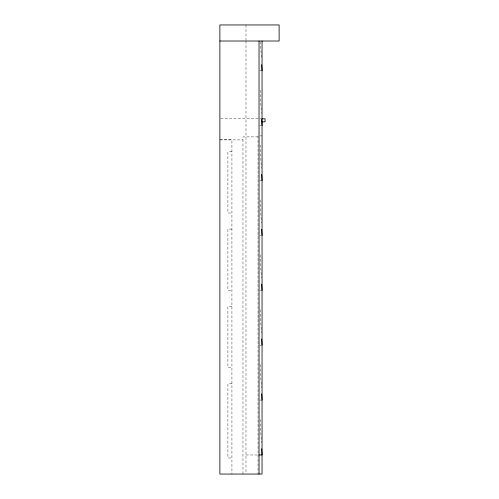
<?xml version="1.0" encoding="UTF-8"?>
<svg xmlns="http://www.w3.org/2000/svg" width="499" height="499" viewBox="0 0 499 499"><rect width="100%" height="100%" fill="white"/><g stroke="black" fill="none" stroke-linecap="round" stroke-linejoin="round"><path stroke-width="0.37" stroke-dasharray="2.5 1.87" d="M259.792 70.777L262.05 70.777M220.652 118.824L262.05 118.824M259.792 125.661L261.295 125.661M260.041 135.89L262.05 135.89M258.033 136.894L242.976 136.894L242.976 474.05M219.884 139.72L231.929 139.72L231.929 474.05M219.884 139.907L242.976 139.907M231.929 151.765L227.912 151.765L227.912 213.011L231.929 213.011M259.792 180.551L262.05 180.551M231.929 229.072L227.912 229.072L227.912 290.318L231.929 290.318M259.792 235.434L261.295 235.434M259.792 290.318L262.05 290.318M231.929 306.38L227.912 306.38L227.912 367.626L231.929 367.626M259.792 345.202L261.295 345.202M231.929 383.687L227.912 383.687L227.912 457.988L231.929 457.988M259.792 400.092L262.05 400.092M245.988 454.976L258.27 454.976M260.459 41.741L261.339 57.79M260.098 90.107L261.37 113.298M260.098 144.991L261.37 168.182M260.098 199.874L261.37 223.065M260.098 254.758L261.37 277.949M260.098 309.642L261.37 332.833M260.098 364.532L261.37 387.723M260.098 419.416L261.37 442.607M258.033 135.89L258.033 474.05M245.988 24.95L245.988 40.251M245.988 41.012L245.988 473.27"/><path stroke-width="0.75" d="M219.884 41.012L279.116 41.012L279.116 24.95L219.884 24.95L219.884 474.05L262.05 474.05L262.05 41.012M262.05 118.824L265.063 118.824L265.063 121.837L262.05 121.837M259.037 454.976L262.05 454.976L261.713 448.788M261.713 64.664L262.05 70.777M261.713 119.479L262.05 125.661M261.713 174.363L262.05 180.551M261.713 229.247L262.05 235.434M261.713 284.137L262.05 290.318M261.713 339.021L262.05 345.202M261.713 393.904L262.05 400.092M259.037 41.012L259.037 474.05"/></g></svg>
